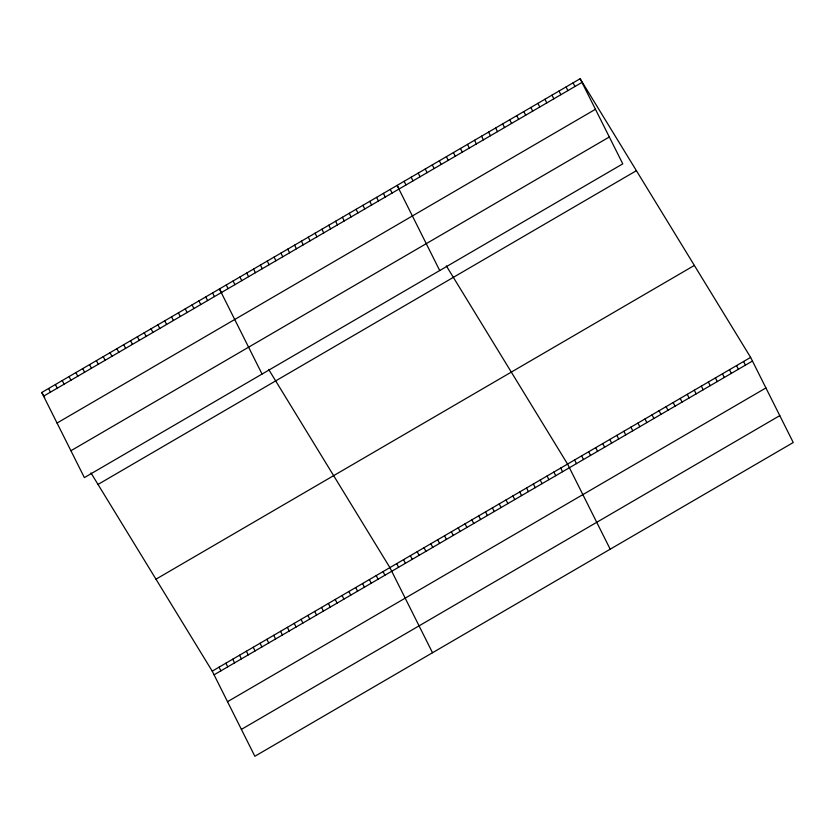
<?xml version="1.0" encoding="UTF-8"?>
<svg xmlns="http://www.w3.org/2000/svg" width="835" height="835" viewBox="0 0 835 835"><rect width="100%" height="100%" fill="white"/><g stroke="black" fill="none" stroke-linecap="round" stroke-linejoin="round"><path stroke-width="1.25" d="M580.148 78.73L622.774 163.858L84.377 477.61L41.75 392.481L580.148 78.73L750.623 357.39L793.25 442.519L254.852 756.27L212.226 671.142L90.973 472.944M43.587 396.155L581.985 82.404M57.051 423.032L595.449 109.281M70.923 450.733L609.32 136.982M98.008 484.436L636.406 170.684M155.968 579.187L694.365 265.426M212.226 671.142L750.623 357.39M214.063 674.816L752.46 361.054M227.517 701.692L765.925 387.941M241.388 729.393L779.786 415.632M399.433 189.232L397.095 185.401L439.721 270.54M446.318 265.864L567.56 464.062L610.197 549.19M221.766 292.772L219.417 288.941L262.054 374.07M268.64 369.404L389.893 567.602L432.52 652.73M41.75 392.481L44.683 397.272M743.578 361.492L745.415 365.166M736.543 365.594L738.38 369.268M729.498 369.696L731.335 373.37M722.463 373.798L724.3 377.472M573.102 82.832L574.95 86.506M715.418 377.9L717.255 381.574M566.067 86.934L567.904 90.608M708.372 382.002L710.22 385.676M559.022 91.036L560.859 94.71M701.337 386.104L703.174 389.778M551.987 95.138L553.824 98.812M694.292 390.216L696.129 393.88M544.942 99.24L546.779 102.914M687.257 394.318L689.094 397.982M537.907 103.342L539.744 107.016M680.212 398.42L682.049 402.084M530.862 107.454L532.699 111.118M673.177 402.522L675.014 406.186M523.827 111.556L525.664 115.22M666.132 406.624L667.969 410.298M516.781 115.658L518.618 119.321M659.097 410.726L660.934 414.4M509.747 119.76L511.584 123.434M652.052 414.828L653.889 418.502M502.701 123.862L504.538 127.536M645.006 418.93L646.854 422.604M495.656 127.964L497.503 131.638M637.971 423.032L639.808 426.706M488.621 132.066L490.458 135.74M630.926 427.134L632.763 430.808M481.576 136.168L483.413 139.842M623.891 431.236L625.728 434.91M474.541 140.27L476.378 143.944M616.846 435.348L618.683 439.012M467.496 144.371L469.333 148.046M609.811 439.45L611.648 443.114M460.461 148.484L462.298 152.147M602.766 443.552L604.603 447.216M453.415 152.586L455.252 156.249M595.731 447.654L597.568 451.317M446.381 156.688L448.218 160.351M588.685 451.756L590.522 455.43M439.335 160.79L441.172 164.453M581.651 455.858L583.488 459.532M432.3 164.892L434.137 168.566M574.605 459.96L576.442 463.634M425.255 168.994L427.092 172.668M418.21 173.095L420.057 176.769M560.734 468.049L562.571 471.712M411.175 177.197L413.012 180.871M553.897 472.025L555.734 475.699M404.13 181.299L405.967 184.973M547.061 476.013L548.898 479.676M540.235 479.989L542.072 483.663M390.258 189.388L392.095 193.062M533.398 483.976L535.235 487.65M383.422 193.365L385.259 197.039M526.561 487.953L528.398 491.627M376.595 197.352L378.432 201.026M519.735 491.94L521.572 495.614M369.759 201.329L371.596 205.003M512.899 495.917L514.736 499.591M362.922 205.316L364.759 208.99M506.062 499.904L507.899 503.578M356.096 209.303L357.933 212.967M499.226 503.891L501.063 507.555M349.26 213.28L351.097 216.954M492.399 507.868L494.236 511.542M342.423 217.267L344.26 220.931M485.563 511.855L487.4 515.519M335.586 221.244L337.434 224.918M478.726 515.832L480.563 519.506M328.76 225.231L330.597 228.894M471.9 519.819L473.737 523.482M321.924 229.207L323.761 232.881M465.064 523.795L466.901 527.47M315.087 233.195L316.924 236.858M458.227 527.783L460.064 531.446M308.261 237.171L310.098 240.845M451.391 531.759L453.238 535.433M301.425 241.158L303.262 244.822M444.564 535.746L446.401 539.41M294.588 245.135L296.425 248.809M437.728 539.723L439.565 543.397M287.751 249.122L289.599 252.796M430.891 543.71L432.728 547.384M280.925 253.099L282.762 256.773M424.065 547.687L425.902 551.361M274.089 257.086L275.926 260.76M417.229 551.674L419.066 555.348M267.252 261.063L269.089 264.737M410.392 555.651L412.229 559.325M260.426 265.05L262.263 268.724M403.555 559.638L405.403 563.312M253.589 269.037L255.426 272.701M396.729 563.625L398.566 567.289M246.753 273.014L248.59 276.688M239.927 277.001L241.764 280.664M383.056 571.589L384.893 575.252M233.09 280.977L234.927 284.651M376.23 575.566L378.067 579.24M226.254 284.965L228.091 288.628M369.394 579.553L371.231 583.216M362.557 583.529L364.394 587.203M212.591 292.928L214.428 296.592M355.731 587.516L357.568 591.18M205.754 296.905L207.591 300.579M348.894 591.493L350.731 595.167M198.918 300.892L200.755 304.556M342.058 595.48L343.895 599.144M192.092 304.869L193.929 308.543M335.221 599.457L337.069 603.131M185.255 308.856L187.092 312.53M328.395 603.444L330.232 607.118M178.419 312.833L180.256 316.507M321.558 607.421L323.395 611.095M171.582 316.82L173.429 320.494M314.722 611.408L316.559 615.082M164.756 320.797L166.593 324.471M307.896 615.385L309.733 619.059M157.919 324.784L159.756 328.458M301.059 619.372L302.896 623.046M151.083 328.771L152.92 332.434M294.223 623.359L296.06 627.022M144.257 332.748L146.094 336.421M287.386 627.335L289.234 631.009M137.42 336.735L139.257 340.398M280.56 631.323L282.397 634.986M130.584 340.711L132.421 344.385M273.723 635.299L275.56 638.973M123.747 344.698L125.594 348.362M266.887 639.286L268.724 642.95M116.921 348.675L118.758 352.349M260.061 643.263L261.898 646.937M110.084 352.662L111.921 356.326M253.224 647.25L255.061 650.914M103.248 356.639L105.085 360.313M246.388 651.227L248.225 654.901M96.422 360.626L98.259 364.29M239.551 655.214L241.398 658.878M89.585 364.603L91.422 368.277M232.725 659.191L234.562 662.865M82.748 368.59L84.585 372.264M225.888 663.178L227.725 666.841M75.922 372.567L77.759 376.241M219.052 667.155L220.889 670.829M69.086 376.554L70.923 380.228M62.249 380.53L64.086 384.204M55.413 384.517L57.26 388.192M48.587 388.505L50.424 392.168"/></g></svg>
